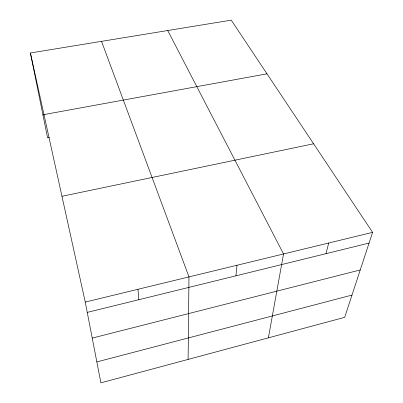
<?xml version="1.0" encoding="UTF-8"?>
<svg xmlns="http://www.w3.org/2000/svg" width="403" height="403" viewBox="0 0 403 403"><rect width="100%" height="100%" fill="white"/><g stroke="black" fill="none" stroke-linecap="round" stroke-linejoin="round"><path stroke-width="0.6" d="M188.105 359.416L188.987 276.906L101.541 41.348M235.941 275.818L236.984 265.26M268.383 337.845L283.546 253.966L167.724 30.532M325.982 253.673L328.727 243.004M372.594 232.36L344.676 317.342L100.891 382.85L85.255 302.074L30.406 52.974L231.257 20.15L372.594 232.36L85.255 302.074M96.841 361.919L351.985 295.087M92.227 338.087L360.247 269.95M87.249 312.39L369.072 243.074M61.961 196.286L313.599 143.78M49.423 137.539L47.589 137.886L30.406 52.974M43.972 114.588L267.008 73.825M42.955 114.981L44.174 114.759M137.962 289.289L138.869 299.696"/></g></svg>
